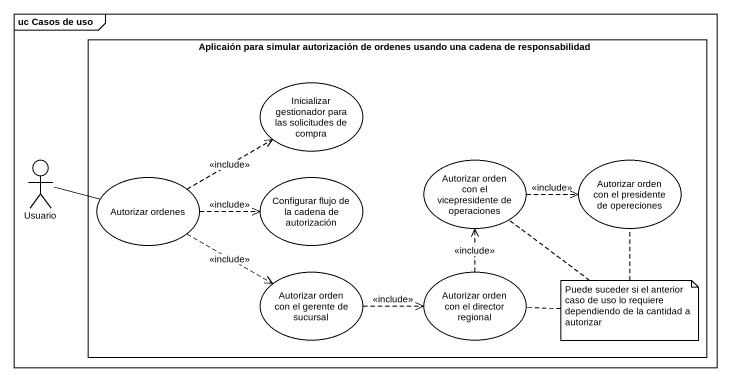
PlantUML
@startuml
mainframe uc Casos de uso
rectangle "Aplicaión para simular autorización de ordenes usando una cadena de responsabilidad" as Aplicaión_para_simular {
  usecase "Inicializar gestionador para las solicitudes de compra" as Inicializar_gestionador
  usecase "Autorizar ordenes" as Autorizar_ordenes
  usecase "Configurar flujo de la cadena de autorización" as Configurar_flujo_de_la
  usecase "Autorizar orden con el vicepresidente de operaciones" as Autorizar_orden_con_el
  usecase "Autorizar orden con el presidente de opereciones" as Autorizar_orden_con_el_2
  usecase "Autorizar orden con el gerente de sucursal" as Autorizar_orden_con_el_3
  usecase "Autorizar orden con el director regional" as Autorizar_orden_con_el_4
}
actor Usuario
Usuario -right- Autorizar_ordenes
Autorizar_ordenes .right.> Inicializar_gestionador : <<include>>
Autorizar_ordenes .right.> Configurar_flujo_de_la : <<include>>
Autorizar_ordenes .right.> Autorizar_orden_con_el_3 : <<include>>
Autorizar_orden_con_el .right.> Autorizar_orden_con_el_2 : <<include>>
Autorizar_orden_con_el_3 .right.> Autorizar_orden_con_el_4 : <<include>>
Autorizar_orden_con_el_4 .up.> Autorizar_orden_con_el : <<include>>
note as N1
  Puede suceder si el anterior caso de uso lo requiere dependiendo de la cantidad a autorizar
end note
N1 .. Autorizar_orden_con_el_2
N1 .. Autorizar_orden_con_el
N1 .. Autorizar_orden_con_el_4
@enduml
